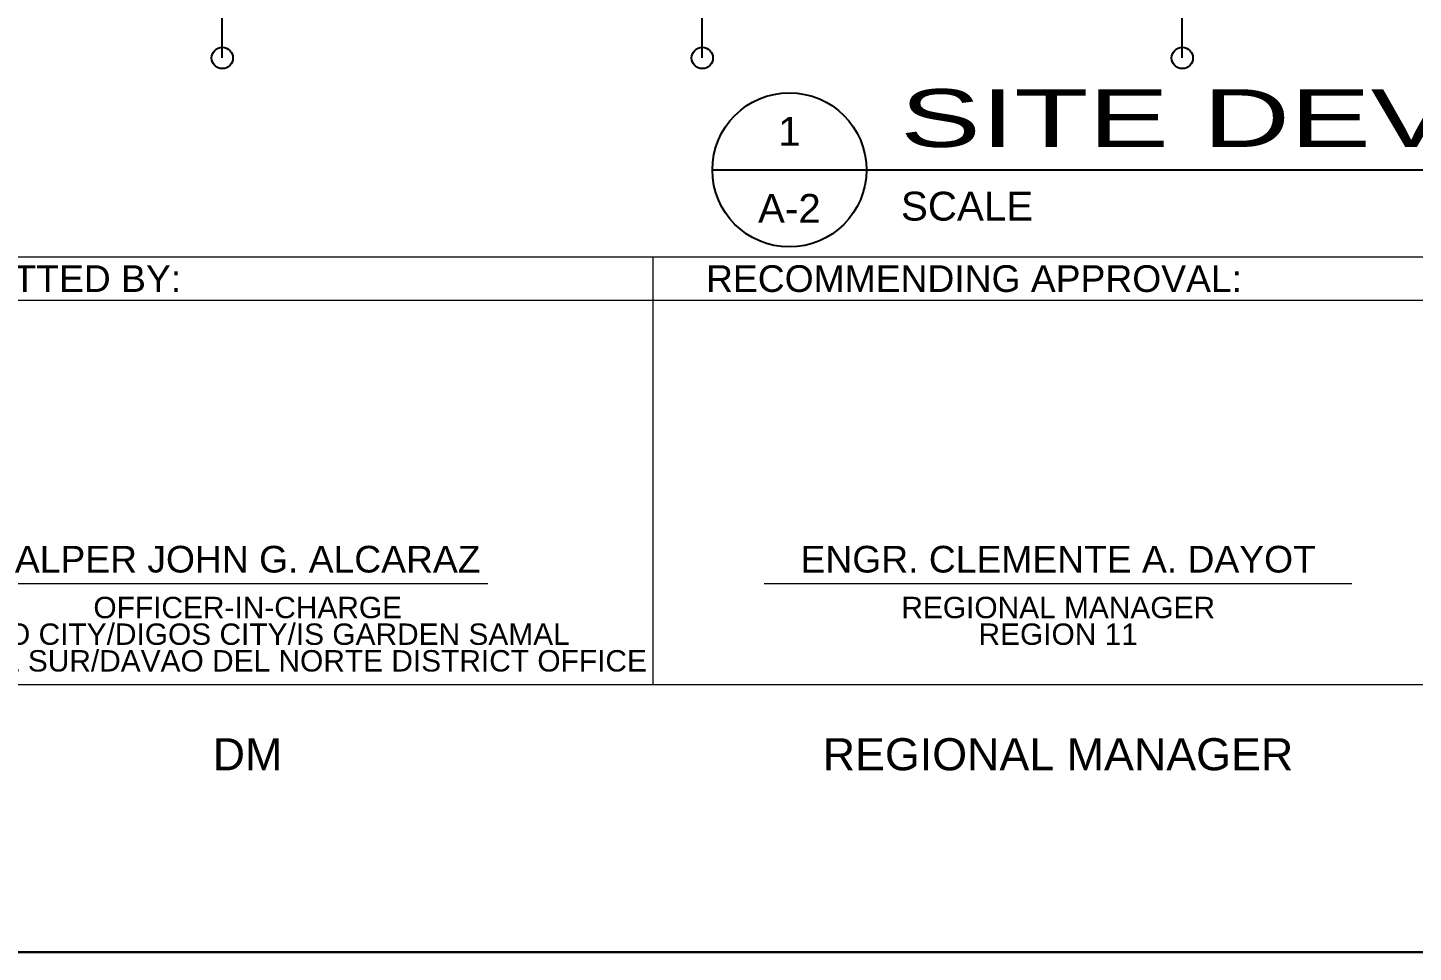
# Model space of a CAD drawing. Header units: metres. Extents: x -12400 to 1, y 0 to 106422.
# Drawn here: x -12274.61 to -12261.62, y 106364.54 to 106373.21 of the extents above; entities that cross this region are included whole.
import ezdxf
from ezdxf.enums import TextEntityAlignment as Align

# ---------------------------------------------------------------- set-up
doc = ezdxf.new("R2010")
doc.units = ezdxf.units.M
doc.linetypes.add('PHANTOM2', pattern=[1.25, 0.625, -0.125, 0.125, -0.125, 0.125, -0.125])
for name, color, linetype, lineweight in [('R', 1, 'Continuous', 9), ('TBLOCK-BORDER-INSIDE', 247, 'Continuous', 0), ('TBLOCK-BORDER-OUTSIDE', 240, 'Continuous', 0), ('TBLOCK-BORDER-TLINE', 40, 'Continuous', 0), ('Y', 2, 'Continuous', 13)]:
    doc.layers.add(name, color=color, linetype=linetype, lineweight=lineweight)
for name, color, linetype in [('TITLE', 1, 'Continuous'), ('TITLE BLOCK', 7, 'Continuous'), ('TXT2', 2, 'Continuous')]:
    doc.layers.add(name, color=color, linetype=linetype)
doc.styles.add('arial baltic', font='arial.ttf')
doc.styles.add('CPDA-FONT', font='arial.ttf')
doc.styles.add('swis721', font='swiss.ttf')
doc.dimstyles.new('DIM 200', dxfattribs={"dimtxt": 200, "dimasz": 1, "dimexe": 0, "dimexo": 40, "dimgap": 50, "dimtad": 1, "dimtoh": 1, "dimdec": 0, "dimlfac": 2, "dimtxsty": 'swis721', "dimblk": 'CIR', "dimcen": 0, "dimclrd": 155, "dimclre": 155, "dimclrt": 4, "dimadec": 0, "dimazin": 0, "dimtfac": 1, "dimtdec": 0, "dimtix": 1, "dimtmove": 1, "dimatfit": 3, "dimldrblk": 'CIR', "dimfxl": 0, "dimarcsym": 0})

# ---------------------------------------------------------------- blocks, each defined once
blk = doc.blocks.new('CIR')
at = {"color": 4}
blk.add_circle((0, 0), 50, dxfattribs=at)
blk = doc.blocks.new('*U370')
at = {"layer": 'TITLE'}
blk.add_lwpolyline([(1271.65, 13.83), (1424.1, 13.83)], dxfattribs=at)
blk.add_circle((1278.31, 13.83), 6.67, dxfattribs=at)
at = {"layer": 'TITLE', "color": 5, "style": 'CPDA-FONT'}
blk.add_attdef('TITLE:', text='', height=5, dxfattribs=at).set_placement((1287.8, 24.54), align=Align.MIDDLE_LEFT)
blk.add_attdef('TITLE:', (1287.89, 15.82), '', height=5, dxfattribs=at)
at = {"layer": 'TXT2', "style": 'CPDA-FONT'}
blk.add_text('SCALE', height=2.5, dxfattribs=at).set_placement((1287.97, 9.44))
for tag, p in [('DET_NO.:', (1278.31, 17.16)), ('DWG_NO:', (1278.31, 10.5))]:
    blk.add_attdef(tag, text='', height=2.5, dxfattribs=at).set_placement(p, align=Align.MIDDLE_CENTER)
blk.add_attdef('SCALE', text='', height=2.5, dxfattribs=at).set_placement((1361.14, 10.71), align=Align.MIDDLE_LEFT)
blk = doc.blocks.new('A$Ceba0e023')
at = {"layer": 'DEFPOINTS'}
for p, q in [((0, 50.934), (76.2, 50.934)), ((76.2, 0), (0, 0))]:
    blk.add_line(p, q, dxfattribs=at)
at = {"layer": 'TBLOCK-BORDER-INSIDE'}
blk.add_line((73.693, 6.517), (4.011, 6.517), dxfattribs=at)
blk.add_line((73.693, 6.517), (4.011, 6.517), dxfattribs=at)
at = {"layer": 'TBLOCK-BORDER-INSIDE', "ltscale": 0.35}
blk.add_lwpolyline([(55.311, 6.517), (55.311, 2.507)], dxfattribs=at)
at = {"layer": 'TBLOCK-BORDER-OUTSIDE'}
blk.add_line((73.693, 2.507), (4.011, 2.507), dxfattribs=at)
blk.add_lwpolyline([(73.693, 2.507), (4.011, 2.507), (4.011, 48.427), (73.693, 48.427)], close=True, dxfattribs=at)
at = {"layer": 'TBLOCK-BORDER-TLINE'}
for p, q in [((22.111, 6.116), (73.693, 6.116)), ((49.255, 3.459), (53.766, 3.459)), ((56.355, 3.459), (61.866, 3.459))]:
    blk.add_line(p, q, dxfattribs=at)
at = {"layer": 'DEFPOINTS', "style": 'arial baltic'}
for s, height, p in [('DM', 0.3008, (51.511, 1.857)), ('REGIONAL MANAGER', 0.30079, (59.111, 1.857))]:
    blk.add_text(s, height=height, dxfattribs=at).set_placement(p, align=Align.MIDDLE_CENTER)
at = {"layer": 'R', "style": 'arial baltic'}
for s, height, p in [('ALPER JOHN G. ALCARAZ', 0.25, (51.513, 3.686)), ('ENGR. CLEMENTE A. DAYOT', 0.25, (59.113, 3.686)), ('OFFICER-IN-CHARGE', 0.20053, (51.513, 3.233)), ('REGIONAL MANAGER', 0.20053, (59.113, 3.233)), ('DAVAO CITY/DIGOS CITY/IS GARDEN SAMAL', 0.20053, (51.513, 2.983)), ('REGION 11', 0.2005, (59.113, 2.983)), ('DAVAO DEL SUR/DAVAO DEL NORTE DISTRICT OFFICE', 0.20053, (51.513, 2.733))]:
    blk.add_text(s, height=height, dxfattribs=at).set_placement(p, align=Align.MIDDLE_CENTER)
at = {"layer": 'Y', "style": 'arial baltic'}
for s, p in [('SUBMITTED BY:', (48.211, 6.317)), ('RECOMMENDING APPROVAL:', (55.811, 6.317))]:
    blk.add_text(s, height=0.25, dxfattribs=at).set_placement(p, align=Align.MIDDLE_LEFT)
blk = doc.blocks.new('SITEDEVGRID')
at = {"color": 6, "linetype": 'PHANTOM2'}
for points in [[(17, -12.1), (17, 26.442)], [(21.5, -12.1), (21.5, 26.442)], [(26, -12.1), (26, 26.442)]]:
    blk.add_leader(points, dimstyle='DIM 200', override={"dimasz": 0.002, "dimgap": 60, "dimtad": 0}, dxfattribs=at)

msp = doc.modelspace()

# ---------------------------------------------------------------- block references
at = {"xscale": 0.999738737056323, "yscale": 0.999738737056323, "zscale": 0.999738737056323}
for p in [(-12324.0465, 106364.54482), (-12324.0465, 106313.62444)]:
    msp.add_blockref('A$Ceba0e023', p, dxfattribs=at)
msp.add_blockref('SITEDEVGRID', (-12289.78574, 106385.02819))
at = {"layer": 'TITLE BLOCK'}
ref = msp.add_blockref('*U370', (-12405.88108, 106370.38192), dxfattribs=dict(at, xscale=0.1082773899033286, yscale=0.1082773899033286, zscale=0.1082773899033286))
ref.add_attrib('DET_NO.:', '1', dxfattribs={"layer": 'TXT2', "height": 0.27069, "style": 'CPDA-FONT'}).set_placement((-12267.46879, 106372.24034), align=Align.MIDDLE_CENTER)
ref.add_attrib('DWG_NO:', 'A-2', dxfattribs={"layer": 'TXT2', "height": 0.270693, "style": 'CPDA-FONT'}).set_placement((-12267.46879, 106371.51849), align=Align.MIDDLE_CENTER)
ref.add_attrib('TITLE:', 'SITE DEVELOPMENT PLAN', (-12266.43129, 106372.09448), dxfattribs={"layer": 'TITLE', "color": 5, "height": 0.5413869, "style": 'CPDA-FONT', "width": 1.5})

doc.saveas('drawing.dxf')
